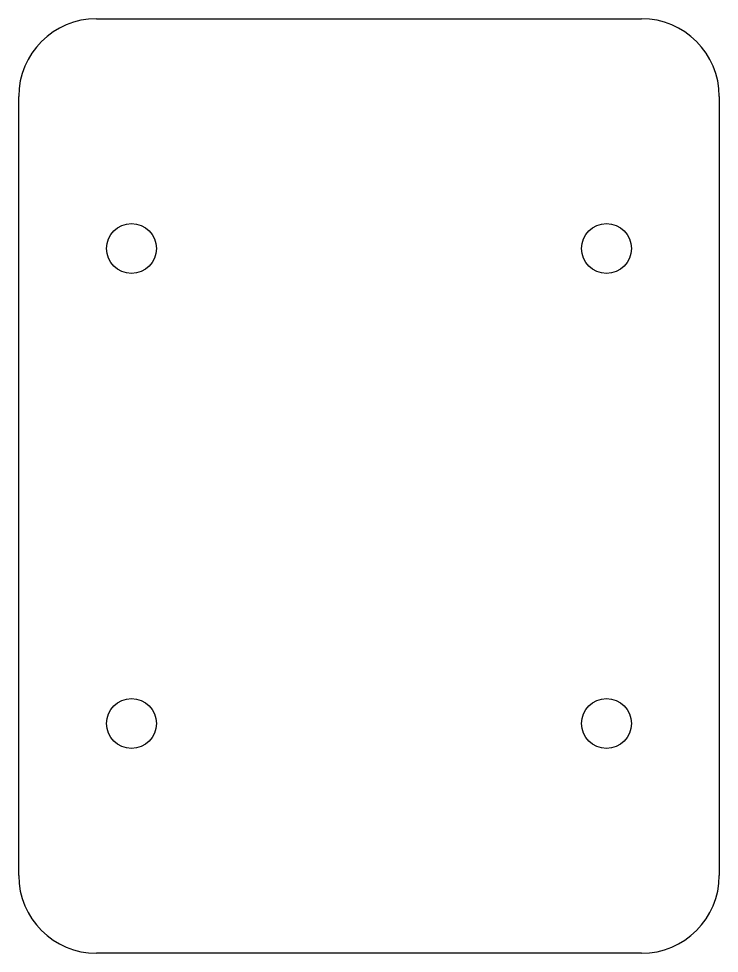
# Model space of a CAD drawing. Extents: x -22.5 to 22.5, y -30 to 30.
import ezdxf

# ---------------------------------------------------------------- set-up
doc = ezdxf.new("R2010")
doc.units = 0
doc.layers.get('0').update_dxf_attribs({"linetype": 'continuous'})

# ---------------------------------------------------------------- blocks, each defined once
blk = doc.blocks.new('FILLET')
at = {"color": 0}
for p, q in [((-17.5, 30), (17.5, 30)), ((-22.5, -25), (-22.5, 25)), ((22.5, 25), (22.5, -25)), ((17.5, -30), (-17.5, -30))]:
    blk.add_line(p, q, dxfattribs=at)
for centre in [(-15.25, 15.25), (15.25, 15.25), (-15.25, -15.25), (15.25, -15.25)]:
    blk.add_circle(centre, 1.6, dxfattribs=at)
for centre, start, end in [((-17.5, 25), 90, -180), ((17.5, 25), 0, 90), ((-17.5, -25), -180, -90), ((17.5, -25), -90, 0)]:
    blk.add_arc(centre, 5, start, end, dxfattribs=at)

msp = doc.modelspace()

# ---------------------------------------------------------------- block references
at = {"color": 0}
msp.add_blockref('FILLET', (0, 0), dxfattribs=at)

doc.saveas('drawing.dxf')
